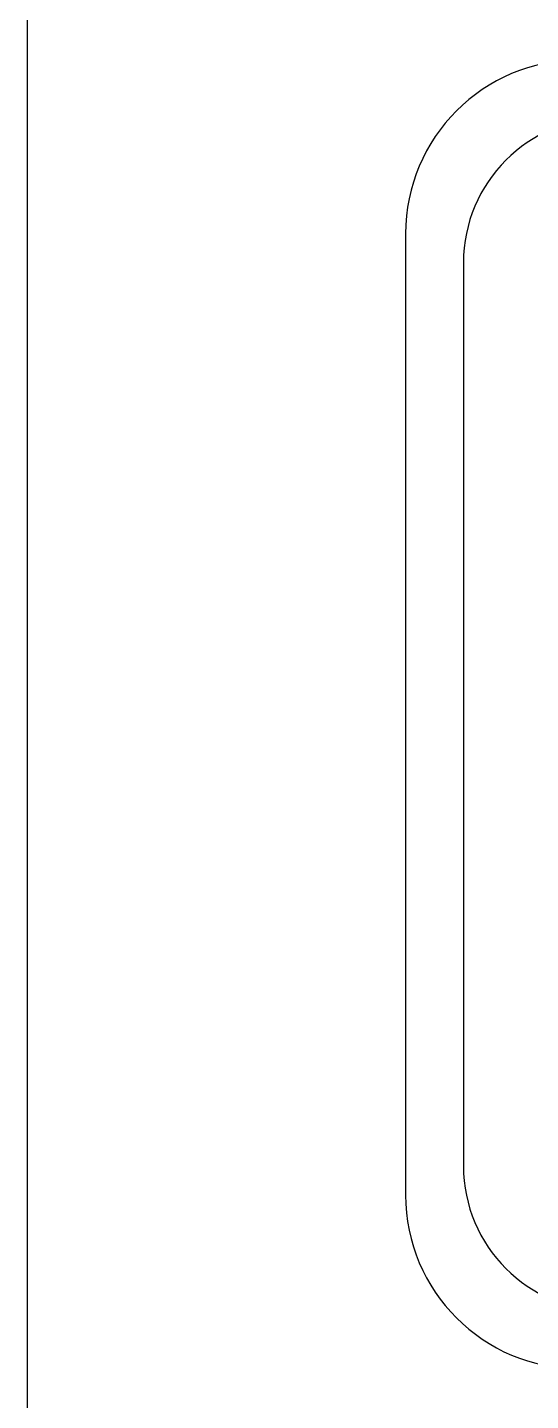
# Model space of a CAD drawing. Header units: millimetres. Extents: x -90 to 45, y 1085 to 1175.
# Drawn here: x 22.43 to 25.5, y 1152.04 to 1160.41 of the extents above; entities that cross this region are included whole.
import ezdxf

# ---------------------------------------------------------------- set-up
doc = ezdxf.new("R2010")
doc.units = ezdxf.units.MM
doc.layers.add('CUADRO DE DATOS', color=254, linetype='Continuous')

msp = doc.modelspace()

# ---------------------------------------------------------------- linework, layer by layer
at = {"layer": 'CUADRO DE DATOS'}
for p, q in [((24.7388, 1159.1503), (24.7388, 1153.2945)), ((25.0916, 1158.9739), (25.0916, 1153.4709))]:
    msp.add_line(p, q, dxfattribs=at)
msp.add_lwpolyline([(22.4327, 1141.9002), (22.4327, 1170.3527), (34.3653, 1170.3527, -0.414214), (41.1153, 1163.6027), (41.1153, 1096.4973, -0.414214), (34.3653, 1089.7473), (22.4327, 1089.7473), (22.4327, 1141.9002)], format="xyb", dxfattribs=at)
for centre, radius, start, end in [((25.7973, 1159.1503), 1.0585, 90, 180), ((25.9737, 1158.9739), 0.8821, 90, 180), ((25.9737, 1153.4709), 0.8821, 180, 270), ((25.7973, 1153.2945), 1.0585, 180, 270)]:
    msp.add_arc(centre, radius, start, end, dxfattribs=at)

doc.saveas('drawing.dxf')
